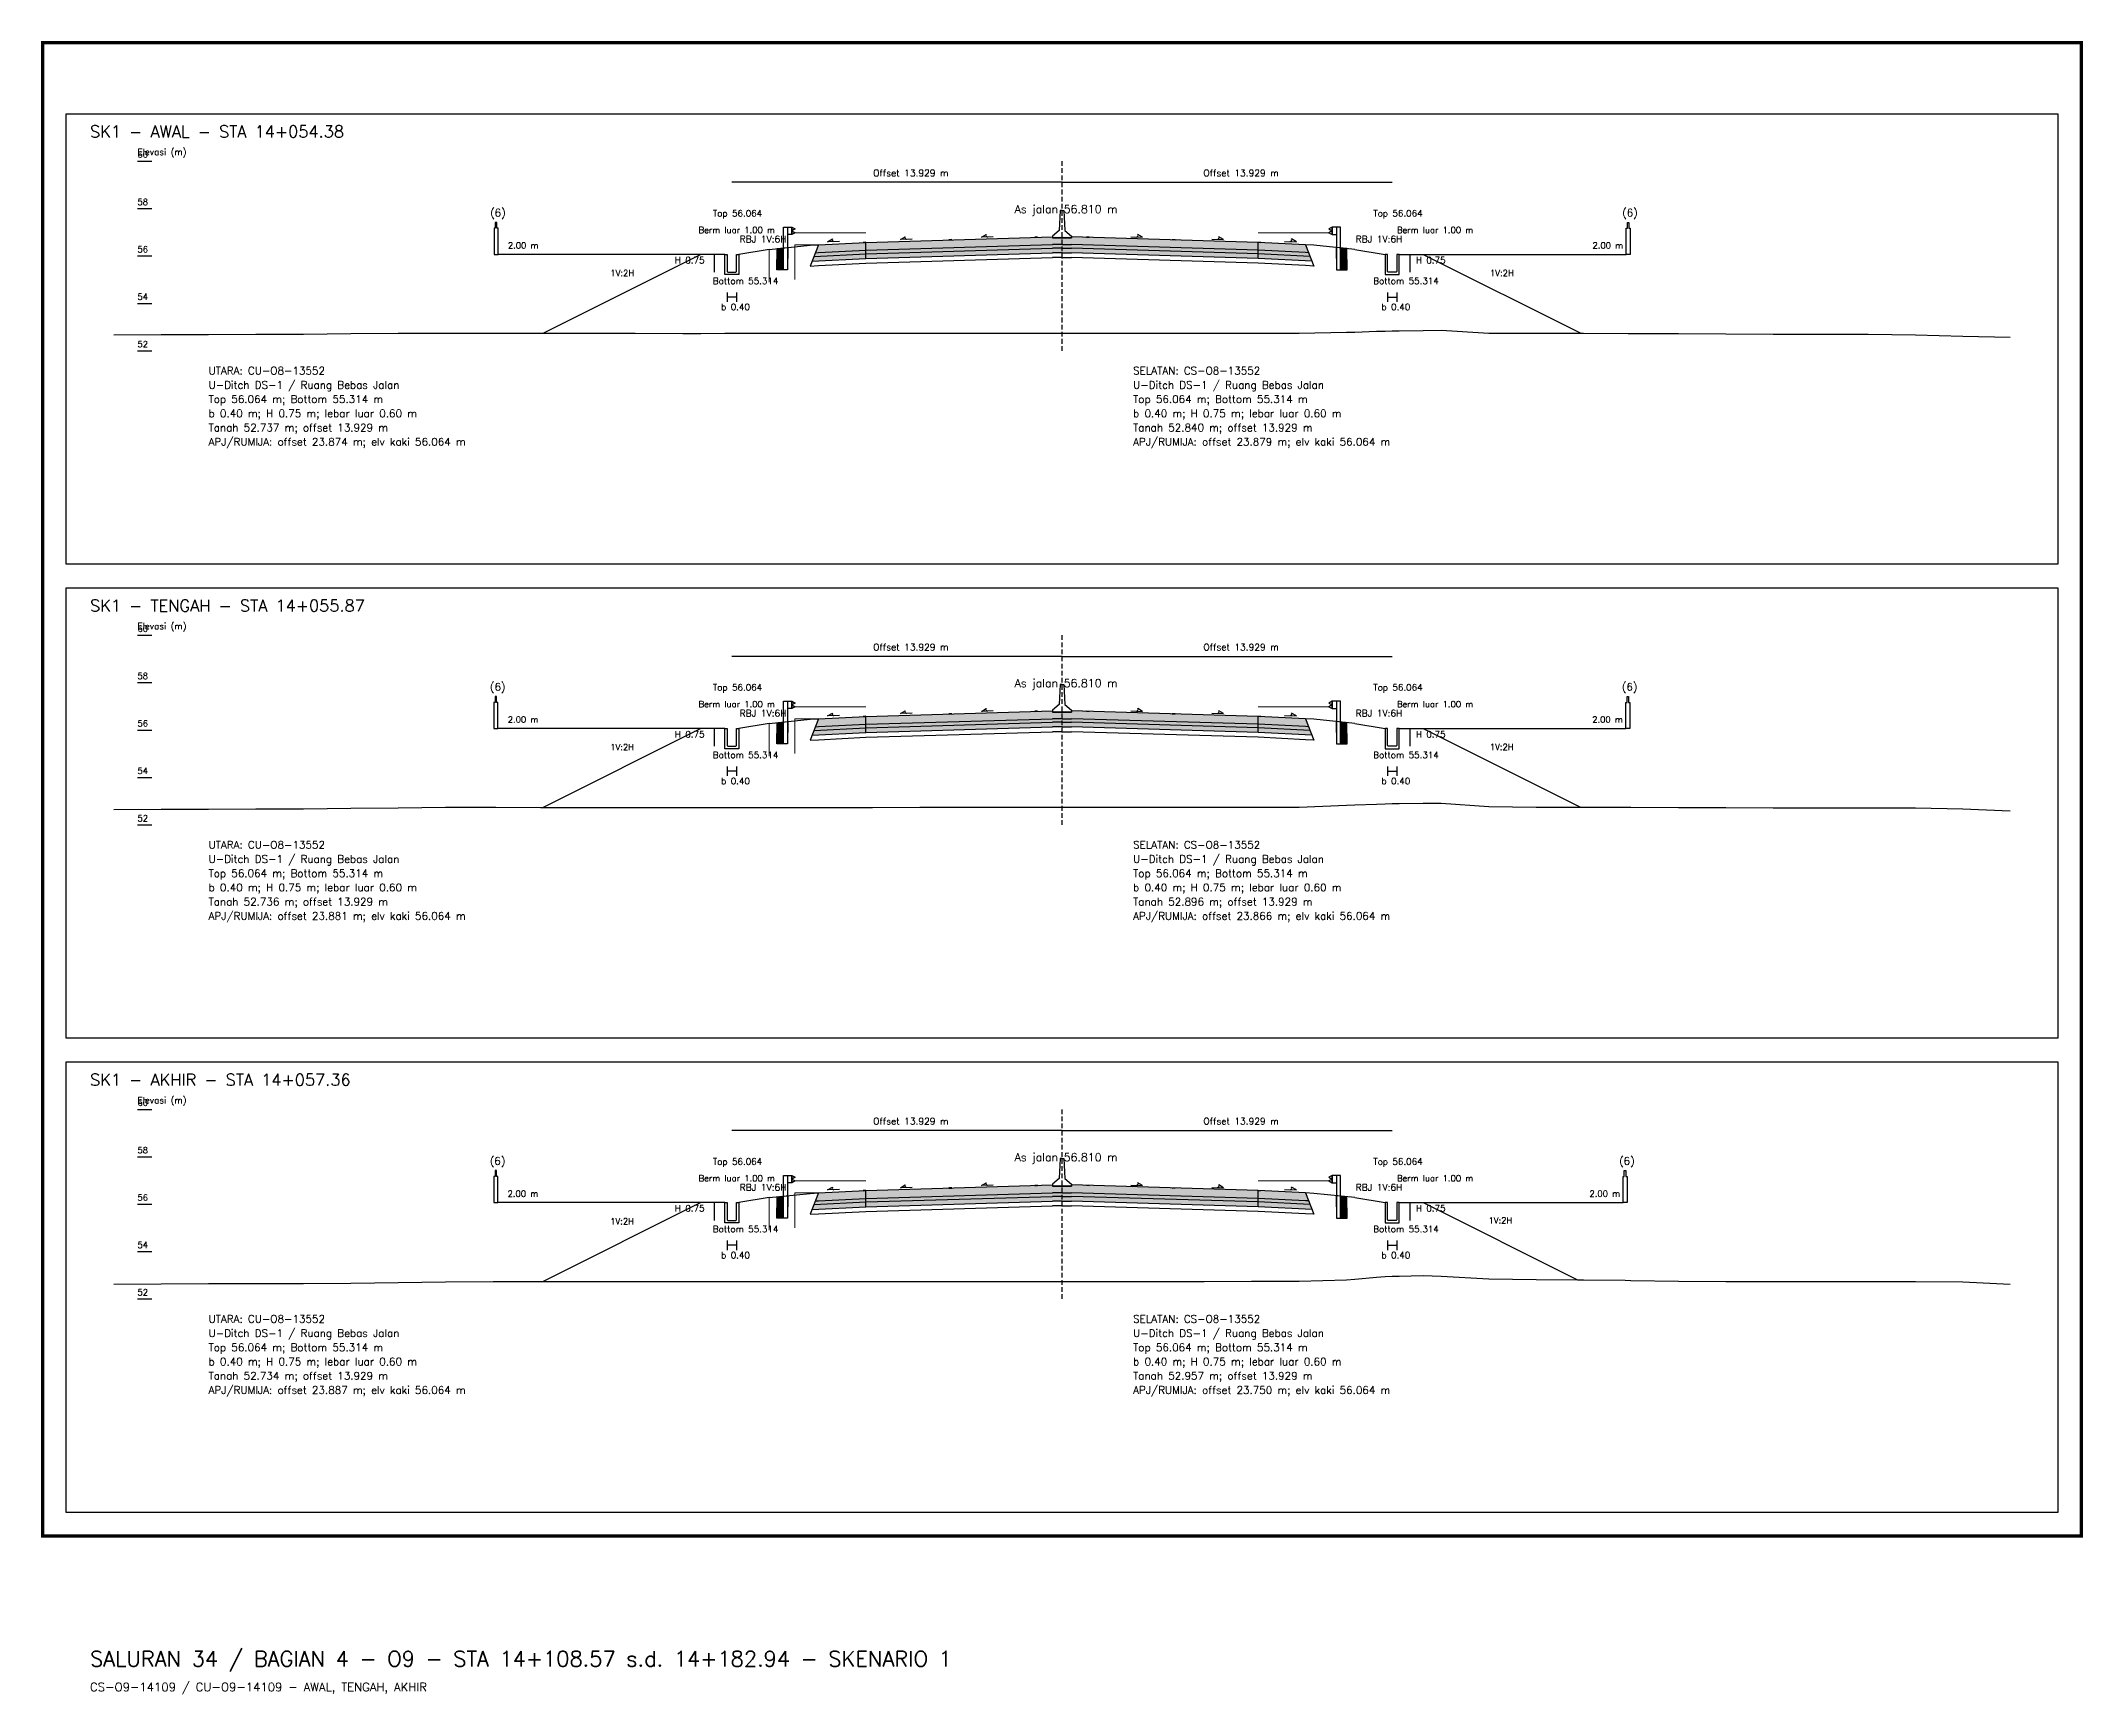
# Model space of a CAD drawing. Header units: metres. Extents: x -24715 to -24517, y 27498 to 30841.
# Drawn here: x -24713.7 to -24627.5, y 28271.6 to 28341.3 of the extents above; entities that cross this region are included whole.
import ezdxf

# ---------------------------------------------------------------- set-up
doc = ezdxf.new("R2010")
doc.units = ezdxf.units.M
doc.linetypes.add('PS_DASH', pattern=[0.3, 0.2, -0.1])
for name, color, linetype, lineweight in [('Dimensi', 230, 'Continuous', 20), ('GRS-ARSIR (HATCH)', 8, 'Continuous', 9), ('Guardrail', 20, 'Continuous', 30), ('HATCH - Beton ramping', 210, 'Continuous', 9), ('HATCH - LFA', 30, 'Continuous', 9), ('HATCH - Pavement', 50, 'Continuous', 9), ('Marka', 20, 'Continuous', 30), ('POT_ALL_GROUP', 2, 'Continuous', 70)]:
    doc.layers.add(name, color=color, linetype=linetype, lineweight=lineweight)
for name, color, linetype in [('POT_ALL_APJ', 2, 'Continuous'), ('POT_ALL_BORDER', 8, 'Continuous'), ('POT_ALL_CHANNEL1', 200, 'Continuous'), ('POT_ALL_DIM', 7, 'Continuous'), ('POT_ALL_GROUND', 1, 'Continuous'), ('POT_ALL_GUIDE', 8, 'Continuous'), ('POT_ALL_ROAD', 4, 'Continuous')]:
    doc.layers.add(name, color=color, linetype=linetype)
doc.styles.get("Standard").update_dxf_attribs({"font": 'simplex.shx'})

# ---------------------------------------------------------------- blocks, each defined once
blk = doc.blocks.new('JALAN_ASLI_TIPIKAL_2OKT_METER')
at = {"layer": 'Guardrail', "lineweight": 9}
h = blk.add_hatch(dxfattribs=at)
h.set_pattern_fill('JIS_LC_20', color=256, scale=0.002)
h.set_pattern_definition([(45, (-29.65569, -21.99233), (-0.02828427, 0.02828427), []), (45, (-29.65489, -21.99233), (-0.02828427, 0.02828427), [])])
h.paths.add_polyline_path([(-12.025, -1.394), (-11.753, -1.394), (-11.753, -0.471), (-12.018, -0.498)])
h = blk.add_hatch(dxfattribs=at)
h.set_pattern_fill('JIS_LC_20', color=256, scale=0.002)
h.set_pattern_definition([(45, (-29.40569, -21.99233), (-0.02828427, 0.02828427), []), (45, (-29.40489, -21.99233), (-0.02828427, 0.02828427), [])])
h.paths.add_polyline_path([(12.018, -0.498), (11.753, -0.471), (11.753, -1.394), (12.025, -1.394)])
at = {"layer": 'HATCH - Beton ramping'}
h = blk.add_hatch(dxfattribs=at)
h.set_pattern_fill('AR-CONC', color=256, scale=0.0005)
h.set_pattern_definition([(50, (-28.949556, -21.99233), (0.09109233, -0.00796954), [0.009525, -0.104775]), (355, (-28.94956, -21.99233), (-0.0176217, 0.09552842), [0.00762, -0.0838203]), (100.45144, (-28.941965, -21.992995), (0.07347062, 0.08755888), [0.008095, -0.08904512]), (46.1842, (-28.94956, -21.96693), (0.13553952, -0.02102116), [0.0142875, -0.1571625]), (96.63556, (-28.93826, -21.96868), (0.11870207, 0.12371306), [0.0121425, -0.1335678]), (351.18415, (-28.94956, -21.96693), (0.11870207, 0.12371306), [0.01143, -0.12572987]), (21, (-28.936856, -21.97328), (0.0758072, -0.0511326), [0.009525, -0.104775]), (326, (-28.93686, -21.97328), (0.03090101, 0.09209398), [0.00762, -0.08382]), (71.45144, (-28.93054, -21.97754), (0.1067082, 0.04096138), [0.008095, -0.08904497]), (37.5, (-28.949556, -21.99233), (0.001544302, 0.04227752), [0, -0.082804, 0, -0.08509, 0, -0.0841375]), (7.5, (-28.949556, -21.99233), (0.03340983, 0.05009029), [0, -0.048514, 0, -0.080899, 0, -0.0320675]), (327.5, (-28.977877, -21.99233), (0.067795298, -0.002864372), [0, -0.03175, 0, -0.09906, 0, -0.131445]), (317.5, (-28.990577, -21.99233), (0.07406459, 0.01271325), [0, -0.041275, 0, -0.065786, 0, -0.093345])])
h.paths.add_polyline_path([(-8.27, -0.566), (-10.401, -0.666), (-10.461, -0.826), (-8.27, -0.716)])
h.paths.add_polyline_path([(-0.4, -0.48), (0, -0.48), (0, -0.33), (-0.4, -0.33), (-8.27, -0.566), (-8.27, -0.716)])
h = blk.add_hatch(dxfattribs=at)
h.set_pattern_fill('AR-CONC', color=256, scale=0.0005)
h.set_pattern_definition([(50, (-28.699556, -21.99233), (0.09109233, -0.00796954), [0.009525, -0.104775]), (355, (-28.69956, -21.99233), (-0.01762171, 0.09552842), [0.00762, -0.0838203]), (100.45144, (-28.691965, -21.992995), (0.07347062, 0.08755888), [0.008095, -0.08904512]), (46.1842, (-28.69956, -21.96693), (0.13553952, -0.02102116), [0.0142875, -0.1571625]), (96.63556, (-28.68826, -21.96868), (0.11870207, 0.12371306), [0.0121425, -0.1335678]), (351.18415, (-28.69956, -21.96693), (0.11870207, 0.12371306), [0.01143, -0.12572987]), (21, (-28.686856, -21.97328), (0.0758072, -0.0511326), [0.009525, -0.104775]), (326, (-28.68686, -21.97328), (0.03090101, 0.09209398), [0.00762, -0.08382]), (71.45144, (-28.68054, -21.97754), (0.10670821, 0.04096138), [0.008095, -0.08904497]), (37.5, (-28.699556, -21.99233), (0.001544302, 0.04227752), [0, -0.082804, 0, -0.08509, 0, -0.0841375]), (7.5, (-28.699556, -21.99233), (0.03340983, 0.050090287), [0, -0.048514, 0, -0.080899, 0, -0.0320675]), (327.5, (-28.727877, -21.99233), (0.067795298, -0.002864372), [0, -0.03175, 0, -0.09906, 0, -0.131445]), (317.5, (-28.740577, -21.99233), (0.07406459, 0.012713246), [0, -0.041275, 0, -0.065786, 0, -0.093345])])
h.paths.add_polyline_path([(8.27, -0.566), (10.401, -0.666), (10.461, -0.826), (8.27, -0.716)])
h.paths.add_polyline_path([(0.4, -0.48), (0, -0.48), (0, -0.33), (0.4, -0.33), (8.27, -0.566), (8.27, -0.716)])
at = {"layer": 'HATCH - LFA'}
h = blk.add_hatch(dxfattribs=at)
h.set_pattern_fill('GRAVEL', color=256, scale=0.0075)
h.set_pattern_definition([(228.012788, (-28.812396, -21.801831), (-1.524, -1.7145), [0.0256291, -2.5372863]), (184.96974, (-28.829541, -21.820881), (2.2859999991, 0.1905000109), [0.04398035, -4.3540537]), (132.510447, (-28.873356, -21.824691), (1.9050000008, -2.0954999993), [0.0310111, -3.0701042]), (267.27369, (-28.947651, -21.872316), (0.1905000004, 3.81), [0.0400503, -3.9649828]), (292.833654, (-28.949556, -21.912321), (-0.9525, 2.286), [0.0392725, -3.8879856]), (357.27369, (-28.934316, -21.948516), (-3.81, 0.1905000004), [0.0400503, -3.9649828]), (37.69424, (-28.894311, -21.950421), (-2.4764999999, -1.9050000001), [0.0529645, -5.24348365]), (72.255328, (-28.852401, -21.918036), (1.3335000004, 4.1909999999), [0.050004, -4.95039425]), (121.429566, (-28.837161, -21.870411), (-1.5240000002, 2.4764999999), [0.040186, -3.9784159]), (175.23636, (-28.858116, -21.836121), (2.0955, -0.1905), [0.0458785, -2.2480453]), (222.397438, (-28.903836, -21.832311), (-2.2859999999, -2.0955000001), [0.05933084, -5.8737579]), (138.814075, (-28.759056, -21.874221), (-1.3335, 1.143), [0.0202503, -2.0047924]), (171.469234, (-28.774296, -21.860886), (2.4765, -0.3809999996), [0.03852615, -3.8140979]), (225, (-28.8124, -21.85517), (0, -0.1905), [0.0269407, -0.242467]), (203.19859, (-28.82573, -21.832311), (0.9525, 0.381), [0.0145081, -1.4362967]), (291.80141, (-28.839066, -21.838026), (-0.1905, 0.5715), [0.0205174, -1.0053565]), (30.96376, (-28.831446, -21.857076), (0.5715, 0.381), [0.033324, -1.0774724]), (161.56505, (-28.80287, -21.83993), (0.381, -0.1905), [0.0240965, -0.5783174]), (16.38954, (-28.949556, -21.838026), (1.905, 0.5715), [0.0337566, -3.341912]), (70.346176, (-28.917171, -21.828501), (-0.762, -2.0955), [0.0283199, -2.8036662]), (293.19859, (-28.80287, -21.801831), (-0.381, 0.9525), [0.029016, -1.4217888]), (343.61046, (-28.791441, -21.828501), (-1.905, 0.5715), [0.0337566, -3.341912]), (339.443955, (-28.949556, -21.956136), (-0.9525, 0.381), [0.0325526, -1.5950801]), (294.77514, (-28.919076, -21.967566), (-0.952500001, 2.0954999995), [0.0272754, -2.7002695]), (66.80141, (-28.800966, -21.992331), (0.381, 0.9525), [0.029016, -1.4217888]), (17.354025, (-28.789536, -21.965661), (-2.4765, -0.762), [0.0319337, -3.1614282]), (69.443955, (-28.89431, -21.992331), (-0.381, -0.9525), [0.0162763, -1.6113564]), (101.30993, (-28.812396, -21.99233), (-0.1905, 0.762), [0.0097136, -0.9616496]), (165.96376, (-28.8143, -21.982806), (0.5715, -0.1905), [0.0392725, -0.7461791]), (186.009006, (-28.852401, -21.973281), (1.905, 0.1905), [0.036395, -3.6031024]), (303.69007, (-28.831446, -21.87422), (-0.1905, 0.381), [0.0274743, -0.6593832]), (353.157227, (-28.816206, -21.897081), (3.2385, -0.3809999998), [0.0479668, -4.7487007]), (60.945396, (-28.76858, -21.902796), (-0.762, -1.3335), [0.0196131, -1.9417044]), (90, (-28.75906, -21.88565), (-0.1905, 0.1905), [0.01143, -0.17907]), (120.256437, (-28.856211, -21.967566), (0.762, -1.3335), [0.026465, -2.6200456]), (48.012787, (-28.869546, -21.944706), (1.524, 1.7145), [0.0512582, -2.5116572]), (0, (-28.83526, -21.9066), (0.1905, 0.1905), [0.04953, -0.14097]), (325.304846, (-28.785726, -21.906606), (1.9050000007, -1.333499999), [0.0301207, -2.9819488]), (254.0546, (-28.76096, -21.92375), (-0.1905, -0.762), [0.0277372, -1.3591238]), (207.645975, (-28.768581, -21.950421), (-3.6195000001, -1.9049999997), [0.0451609, -4.4709348]), (175.426079, (-28.808586, -21.971376), (-2.4765, 0.1905), [0.0477772, -4.7299385])])
h.paths.add_polyline_path([(-8.27, -0.716), (-10.461, -0.826), (-10.54, -1.03), (-8.27, -0.916)])
h.paths.add_polyline_path([(-0.4, -0.68), (0, -0.68), (0, -0.48), (-0.4, -0.48), (-8.27, -0.716), (-8.27, -0.916)])
h = blk.add_hatch(dxfattribs=at)
h.set_pattern_fill('GRAVEL', color=256, scale=0.0075)
h.set_pattern_definition([(228.012788, (-28.562396, -21.801831), (-1.524, -1.7145), [0.0256291, -2.5372863]), (184.96974, (-28.579541, -21.820881), (2.2859999991, 0.1905000109), [0.04398035, -4.3540537]), (132.510447, (-28.623356, -21.824691), (1.9050000008, -2.0954999993), [0.0310111, -3.0701042]), (267.27369, (-28.697651, -21.872316), (0.1905000004, 3.81), [0.04005034, -3.9649828]), (292.833654, (-28.699556, -21.912321), (-0.9525, 2.286), [0.0392725, -3.8879856]), (357.27369, (-28.684316, -21.948516), (-3.81, 0.1905000004), [0.04005034, -3.9649828]), (37.69424, (-28.644311, -21.950421), (-2.4764999999, -1.9050000001), [0.0529645, -5.24348365]), (72.255328, (-28.602401, -21.918036), (1.3335000004, 4.1909999999), [0.050004, -4.95039425]), (121.429566, (-28.587161, -21.870411), (-1.5240000002, 2.4764999999), [0.040186, -3.9784159]), (175.23636, (-28.608116, -21.836121), (2.0955, -0.1905000003), [0.0458785, -2.2480453]), (222.397438, (-28.653836, -21.832311), (-2.2859999999, -2.0955000001), [0.05933084, -5.87375794]), (138.814075, (-28.509056, -21.874221), (-1.3335, 1.143), [0.02025034, -2.0047924]), (171.469234, (-28.524296, -21.860886), (2.4765, -0.3809999996), [0.03852615, -3.8140979]), (225, (-28.5624, -21.85517), (0, -0.1905), [0.0269407, -0.242467]), (203.19859, (-28.57573, -21.832311), (0.9525, 0.381), [0.0145081, -1.4362967]), (291.80141, (-28.589066, -21.838026), (-0.1905, 0.5715), [0.0205174, -1.0053565]), (30.96376, (-28.581446, -21.857076), (0.5715, 0.381), [0.033324, -1.0774724]), (161.56505, (-28.55287, -21.83993), (0.381, -0.1905), [0.0240965, -0.57831736]), (16.38954, (-28.699556, -21.838026), (1.905, 0.5715), [0.0337566, -3.341912]), (70.346176, (-28.667171, -21.828501), (-0.762, -2.0955), [0.0283199, -2.8036662]), (293.19859, (-28.55287, -21.801831), (-0.381, 0.9525), [0.029016, -1.4217888]), (343.61046, (-28.541441, -21.828501), (-1.905, 0.5714999999), [0.0337566, -3.341912]), (339.443955, (-28.699556, -21.956136), (-0.9525, 0.381), [0.03255264, -1.5950801]), (294.77514, (-28.669076, -21.967566), (-0.952500001, 2.0954999995), [0.0272754, -2.7002695]), (66.80141, (-28.550966, -21.992331), (0.381, 0.9525), [0.029016, -1.4217888]), (17.354025, (-28.539536, -21.965661), (-2.4765, -0.7620000002), [0.0319337, -3.1614282]), (69.443955, (-28.64431, -21.992331), (-0.381, -0.9525), [0.0162763, -1.6113564]), (101.30993, (-28.562396, -21.99233), (-0.1905, 0.762), [0.0097136, -0.9616496]), (165.96376, (-28.5643, -21.982806), (0.5715, -0.1905), [0.0392725, -0.7461791]), (186.009006, (-28.602401, -21.973281), (1.905, 0.1905), [0.036395, -3.6031024]), (303.69007, (-28.581446, -21.87422), (-0.1905, 0.381), [0.0274743, -0.6593832]), (353.157227, (-28.566206, -21.897081), (3.2385, -0.3809999998), [0.04796676, -4.7487007]), (60.945396, (-28.51858, -21.902796), (-0.762, -1.3335), [0.0196131, -1.9417044]), (90, (-28.50906, -21.88565), (-0.1905, 0.1905), [0.01143, -0.17907]), (120.256437, (-28.606211, -21.967566), (0.762, -1.3335), [0.026465, -2.62004556]), (48.012787, (-28.619546, -21.944706), (1.524, 1.7145), [0.0512582, -2.5116572]), (0, (-28.58526, -21.9066), (0.1905, 0.1905), [0.04953, -0.14097]), (325.304846, (-28.535726, -21.906606), (1.9050000007, -1.333499999), [0.0301207, -2.98194875]), (254.054604, (-28.51096, -21.92375), (-0.1905, -0.762), [0.0277372, -1.35912375]), (207.645975, (-28.518581, -21.950421), (-3.6195000001, -1.9049999997), [0.0451609, -4.4709348]), (175.426079, (-28.558586, -21.971376), (-2.4765, 0.1905), [0.0477772, -4.7299385])])
h.paths.add_polyline_path([(8.27, -0.716), (10.461, -0.826), (10.54, -1.03), (8.27, -0.916)])
h.paths.add_polyline_path([(0.4, -0.68), (0, -0.68), (0, -0.48), (0.4, -0.48), (8.27, -0.716), (8.27, -0.916)])
at = {"layer": 'HATCH - Pavement'}
h = blk.add_hatch(dxfattribs=at)
h.set_pattern_fill('AR-CONC', color=256, scale=0.001)
h.set_pattern_definition([(50, (-89.43046, -52.62889), (0.18218467, -0.01593909), [0.01905, -0.20955]), (355, (-89.43046, -52.6289), (-0.03524342, 0.19105685), [0.01524, -0.1676406]), (100.45144, (-89.41528, -52.63022), (0.14694125, 0.17511775), [0.01619, -0.17809024]), (46.1842, (-89.43046, -52.5781), (0.27107904, -0.04204233), [0.028575, -0.314325]), (96.63556, (-89.40787, -52.5816), (0.23740413, 0.2474261), [0.024285, -0.2671356]), (351.18415, (-89.43046, -52.5781), (0.2374041, 0.2474261), [0.02286, -0.2514597]), (21, (-89.40506, -52.59079), (0.1516144, -0.1022652), [0.01905, -0.20955]), (326, (-89.40506, -52.5908), (0.06180203, 0.18418797), [0.01524, -0.16764]), (71.45144, (-89.39243, -52.59931), (0.21341642, 0.08192277), [0.01619, -0.17808994]), (37.5, (-89.43046, -52.62889), (0.003088603, 0.08455504), [0, -0.165608, 0, -0.17018, 0, -0.168275]), (7.5, (-89.43046, -52.62889), (0.06681966, 0.100180575), [0, -0.097028, 0, -0.161798, 0, -0.064135]), (327.5, (-89.4871, -52.62889), (0.135590595, -0.005728744), [0, -0.0635, 0, -0.19812, 0, -0.26289]), (317.5, (-89.5125, -52.62889), (0.14812918, 0.02542649), [0, -0.08255, 0, -0.131572, 0, -0.18669])])
h.paths.add_polyline_path([(-8.27, -0.236), (-10.27, -0.336), (-10.401, -0.673), (-10.27, -0.666), (-8.27, -0.566)])
h.paths.add_polyline_path([(-0.4, -0.33), (0, -0.33), (0, 0), (-0.4, 0), (-8.27, -0.236), (-8.27, -0.566)])
h = blk.add_hatch(dxfattribs=at)
h.set_pattern_fill('AR-CONC', color=256, scale=0.001)
h.set_pattern_definition([(50, (-89.18046, -52.62889), (0.18218467, -0.01593909), [0.01905, -0.20955]), (355, (-89.18046, -52.6289), (-0.03524342, 0.19105685), [0.01524, -0.16764058]), (100.45144, (-89.16528, -52.63022), (0.14694125, 0.17511775), [0.01619, -0.17809024]), (46.1842, (-89.18046, -52.5781), (0.27107904, -0.04204233), [0.028575, -0.314325]), (96.63556, (-89.15787, -52.5816), (0.23740413, 0.2474261), [0.024285, -0.2671356]), (351.18415, (-89.18046, -52.5781), (0.2374041, 0.2474261), [0.02286, -0.2514597]), (21, (-89.15506, -52.59079), (0.1516144, -0.1022652), [0.01905, -0.20955]), (326, (-89.15506, -52.5908), (0.06180203, 0.18418797), [0.01524, -0.16764]), (71.45144, (-89.14243, -52.59931), (0.21341642, 0.08192277), [0.01619, -0.17808994]), (37.5, (-89.18046, -52.62889), (0.003088603, 0.08455504), [0, -0.165608, 0, -0.17018, 0, -0.168275]), (7.5, (-89.18046, -52.62889), (0.06681966, 0.100180575), [0, -0.097028, 0, -0.161798, 0, -0.064135]), (327.5, (-89.2371, -52.62889), (0.135590595, -0.005728744), [0, -0.0635, 0, -0.19812, 0, -0.26289]), (317.5, (-89.2625, -52.62889), (0.14812918, 0.02542649), [0, -0.08255, 0, -0.131572, 0, -0.18669])])
h.paths.add_polyline_path([(8.27, -0.236), (10.27, -0.336), (10.401, -0.673), (10.27, -0.666), (8.27, -0.566)])
h.paths.add_polyline_path([(0.4, -0.33), (0, -0.33), (0, 0), (0.4, 0), (8.27, -0.236), (8.27, -0.566)])
at = {"layer": 'Marka'}
h = blk.add_hatch(color=256, dxfattribs=at)
h.dxf.hatch_style = 1
h.paths.add_polyline_path([(-8.27, -0.23), (-8.39, -0.236), (-8.39, -0.242), (-8.27, -0.236)])
h.paths.add_polyline_path([(-4.65, -0.122), (-4.77, -0.125), (-4.77, -0.131), (-4.65, -0.128)])
h.paths.add_polyline_path([(-1.03, -0.019), (-1.03, -0.013), (-1.15, -0.017), (-1.15, -0.023)])
h = blk.add_hatch(color=256, dxfattribs=at)
h.dxf.hatch_style = 1
h.paths.add_polyline_path([(8.27, -0.23), (8.39, -0.236), (8.39, -0.242), (8.27, -0.236)])
h.paths.add_polyline_path([(4.65, -0.122), (4.77, -0.125), (4.77, -0.131), (4.65, -0.128)])
h.paths.add_polyline_path([(1.03, -0.019), (1.03, -0.013), (1.15, -0.017), (1.15, -0.023)])
for p, q in [((-8.27, -0.236), (-0.4, 0)), ((8.27, -0.236), (0.4, 0)), ((-12.353, -0.533), (-10.622, -0.354)), ((-10.27, -0.336), (-10.62, -1.234)), ((-10.62, -0.354), (-10.27, -0.336)), ((-10.461, -0.826), (-8.27, -0.716)), ((-10.401, -0.673), (-10.27, -0.666)), ((-10.27, -0.336), (-8.27, -0.236)), ((-10.27, -0.666), (-8.27, -0.566)), ((-8.27, -0.916), (-8.27, -0.236)), ((-8.27, -0.566), (-0.4, -0.33)), ((-8.27, -0.716), (-0.4, -0.48)), ((-8.27, -0.916), (-0.4, -0.68)), ((0, -0.05), (-0.4, -0.05)), ((0, -0.33), (-0.4, -0.33)), ((0, -0.48), (-0.4, -0.48)), ((0, -0.68), (-0.4, -0.68)), ((0, -0.05), (0.4, -0.05)), ((0, -0.33), (0.4, -0.33)), ((0, -0.48), (0.4, -0.48)), ((0, -0.68), (0.4, -0.68)), ((8.27, -0.566), (0.4, -0.33)), ((8.27, -0.716), (0.4, -0.48)), ((8.27, -0.916), (0.4, -0.68)), ((8.27, -0.916), (8.27, -0.236)), ((10.27, -0.336), (8.27, -0.236)), ((10.27, -0.666), (8.27, -0.566)), ((10.461, -0.826), (8.27, -0.716)), ((10.27, -0.336), (10.62, -1.234)), ((10.62, -0.354), (10.27, -0.336)), ((10.401, -0.673), (10.27, -0.666)), ((12.353, -0.533), (10.622, -0.354)), ((-10.62, -1.234), (-10.27, -1.216)), ((-10.54, -1.03), (-8.27, -0.916)), ((-10.27, -1.216), (-8.27, -1.116)), ((-8.27, -1.116), (-0.4, -0.88)), ((0, -0.88), (-0.4, -0.88)), ((0, -0.88), (0.4, -0.88)), ((8.27, -1.116), (0.4, -0.88)), ((10.54, -1.03), (8.27, -0.916)), ((10.27, -1.216), (8.27, -1.116)), ((10.62, -1.234), (10.27, -1.216))]:
    blk.add_line(p, q)
for points in [[(0, 1.11), (-0.075, 1.11), (-0.125, 0.27), (-0.4, 0.03), (-0.4, -0.05), (0, -0.05)], [(0, 1.11), (0.075, 1.11), (0.125, 0.27), (0.4, 0.03), (0.4, -0.05), (0, -0.05)], [(-6.818, -0.116), (-6.616, 0)], [(-3.401, -0.02), (-3.199, 0.096)], [(3.401, -0.02), (3.199, 0.096)], [(6.818, -0.116), (6.616, 0)], [(-9.887, -0.208), (-9.686, -0.092)], [(-9.387, -0.193), (-9.887, -0.208)], [(-6.318, -0.101), (-6.818, -0.116)], [(-2.901, -0.005), (-3.401, -0.02)], [(2.901, -0.005), (3.401, -0.02)], [(6.318, -0.101), (6.818, -0.116)], [(9.387, -0.193), (9.887, -0.208)], [(9.887, -0.208), (9.686, -0.092)]]:
    blk.add_lwpolyline(points)
for centre, start, end in [((-6.556, -0.037), 148.28164, 271.71836), ((-3.139, 0.059), 148.28164, 271.71836), ((3.139, 0.059), 268.28164, 31.71836), ((6.556, -0.037), 268.28164, 31.71836), ((-9.625, -0.129), 148.28164, 271.71836), ((9.625, -0.129), 268.28164, 31.71836)]:
    blk.add_arc(centre, 0.0711, start, end)
at = {"layer": 'Dimensi'}
for p, q in [((-8.27, 0.168), (-11.27, 0.168)), ((8.27, 0.168), (11.27, 0.168))]:
    blk.add_line(p, q, dxfattribs=at)
at = {"layer": 'GRS-ARSIR (HATCH)'}
for p, q in [((-12.353, -0.533), (-12.353, -1.909)), ((-11.27, -0.336), (-11.27, -1.803)), ((-10.27, -0.336), (-11.27, -0.336))]:
    blk.add_line(p, q, dxfattribs=at)
at = {"layer": 'Guardrail'}
for points in [[(-11.753, -1.394), (-11.753, 0.406), (-11.575, 0.406), (-11.575, -1.394), (-11.753, -1.394)], [(-11.575, 0.406), (-11.397, 0.406), (-11.397, 0.094), (-11.575, 0.094)], [(-11.397, 0.25), (-11.397, 0.406), (-11.262, 0.328), (-11.397, 0.25)], [(-11.397, 0.094), (-11.397, 0.25), (-11.262, 0.172), (-11.397, 0.094)], [(11.397, 0.25), (11.397, 0.406), (11.262, 0.328), (11.397, 0.25)], [(11.397, 0.094), (11.397, 0.25), (11.262, 0.172), (11.397, 0.094)], [(11.575, 0.406), (11.397, 0.406), (11.397, 0.094), (11.575, 0.094)], [(11.753, -1.394), (11.753, 0.406), (11.575, 0.406), (11.575, -1.394), (11.753, -1.394)], [(-11.575, -1.394), (-12.025, -1.394), (-12.018, -0.498), (-11.568, -0.453), (-11.575, -1.394)], [(11.575, -1.394), (12.025, -1.394), (12.018, -0.498), (11.568, -0.453), (11.575, -1.394)]]:
    blk.add_lwpolyline(points, dxfattribs=at)
at = {"layer": 'Marka'}
for points in [[(-8.39, -0.242), (-8.27, -0.236), (-8.27, -0.23), (-8.39, -0.236), (-8.39, -0.242)], [(8.39, -0.242), (8.27, -0.236), (8.27, -0.23), (8.39, -0.236), (8.39, -0.242)]]:
    blk.add_lwpolyline(points, dxfattribs=at)
for points in [[(-4.65, -0.122), (-4.77, -0.125), (-4.77, -0.131), (-4.65, -0.128)], [(-1.03, -0.013), (-1.15, -0.017), (-1.15, -0.023), (-1.03, -0.019)], [(1.03, -0.013), (1.15, -0.017), (1.15, -0.023), (1.03, -0.019)], [(4.65, -0.122), (4.77, -0.125), (4.77, -0.131), (4.65, -0.128)]]:
    blk.add_lwpolyline(points, close=True, dxfattribs=at)

msp = doc.modelspace()

# ---------------------------------------------------------------- linework, layer by layer
at = {"layer": 'POT_ALL_APJ', "linetype": 'Continuous'}
for points in [[(-24694.54514, 28333.43228), (-24694.54514, 28332.32787), (-24694.37514, 28332.32787), (-24694.37514, 28333.43228), (-24694.43014, 28333.43228), (-24694.43014, 28333.68228), (-24694.46014, 28333.68228), (-24694.49014, 28333.68228), (-24694.49014, 28333.43228), (-24694.54514, 28333.43228)], [(-24646.62148, 28333.43228), (-24646.62148, 28332.32787), (-24646.79148, 28332.32787), (-24646.79148, 28333.43228), (-24646.73648, 28333.43228), (-24646.73648, 28333.68228), (-24646.70648, 28333.68228), (-24646.67648, 28333.68228), (-24646.67648, 28333.43228), (-24646.62148, 28333.43228)], [(-24685.81476, 28332.32787), (-24694.37514, 28332.32787)], [(-24655.357, 28332.32787), (-24646.79148, 28332.32787)], [(-24694.55222, 28313.43228), (-24694.55222, 28312.32787), (-24694.38222, 28312.32787), (-24694.38222, 28313.43228), (-24694.43722, 28313.43228), (-24694.43722, 28313.68228), (-24694.46722, 28313.68228), (-24694.49722, 28313.68228), (-24694.49722, 28313.43228), (-24694.55222, 28313.43228)], [(-24646.63491, 28313.43228), (-24646.63491, 28312.32787), (-24646.80491, 28312.32787), (-24646.80491, 28313.43228), (-24646.74991, 28313.43228), (-24646.74991, 28313.68228), (-24646.71991, 28313.68228), (-24646.68991, 28313.68228), (-24646.68991, 28313.43228), (-24646.63491, 28313.43228)], [(-24685.81476, 28312.32787), (-24694.38222, 28312.32787)], [(-24655.357, 28312.32787), (-24646.80491, 28312.32787)], [(-24694.55833, 28293.43228), (-24694.55833, 28292.32787), (-24694.38833, 28292.32787), (-24694.38833, 28293.43228), (-24694.44333, 28293.43228), (-24694.44333, 28293.68228), (-24694.47333, 28293.68228), (-24694.50333, 28293.68228), (-24694.50333, 28293.43228), (-24694.55833, 28293.43228)], [(-24646.75039, 28293.43228), (-24646.75039, 28292.32787), (-24646.92039, 28292.32787), (-24646.92039, 28293.43228), (-24646.86539, 28293.43228), (-24646.86539, 28293.68228), (-24646.83539, 28293.68228), (-24646.80539, 28293.68228), (-24646.80539, 28293.43228), (-24646.75039, 28293.43228)], [(-24685.81476, 28292.32787), (-24694.38833, 28292.32787)], [(-24655.357, 28292.32787), (-24646.92039, 28292.32787)]]:
    msp.add_lwpolyline(points, dxfattribs=at)
at = {"layer": 'POT_ALL_BORDER', "linetype": 'Continuous'}
for points in [[(-24712.58588, 28338.26387), (-24628.58588, 28338.26387), (-24628.58588, 28319.26387), (-24712.58588, 28319.26387), (-24712.58588, 28338.26387)], [(-24712.58588, 28318.26387), (-24628.58588, 28318.26387), (-24628.58588, 28299.26387), (-24712.58588, 28299.26387), (-24712.58588, 28318.26387)], [(-24712.58588, 28298.26387), (-24628.58588, 28298.26387), (-24628.58588, 28279.26387), (-24712.58588, 28279.26387), (-24712.58588, 28298.26387)]]:
    msp.add_lwpolyline(points, dxfattribs=at)
at = {"layer": 'POT_ALL_CHANNEL1', "linetype": 'Continuous'}
for points in [[(-24684.31476, 28332.32787), (-24684.21476, 28332.32787), (-24684.21476, 28331.47787), (-24684.81476, 28331.47787), (-24684.81476, 28332.32787), (-24684.71476, 28332.32787), (-24684.71476, 28331.60787), (-24684.68476, 28331.57787), (-24684.34476, 28331.57787), (-24684.31476, 28331.60787), (-24684.31476, 28332.32787)], [(-24656.857, 28332.32787), (-24656.957, 28332.32787), (-24656.957, 28331.47787), (-24656.357, 28331.47787), (-24656.357, 28332.32787), (-24656.457, 28332.32787), (-24656.457, 28331.60787), (-24656.487, 28331.57787), (-24656.827, 28331.57787), (-24656.857, 28331.60787), (-24656.857, 28332.32787)], [(-24684.31476, 28312.32787), (-24684.21476, 28312.32787), (-24684.21476, 28311.47787), (-24684.81476, 28311.47787), (-24684.81476, 28312.32787), (-24684.71476, 28312.32787), (-24684.71476, 28311.60787), (-24684.68476, 28311.57787), (-24684.34476, 28311.57787), (-24684.31476, 28311.60787), (-24684.31476, 28312.32787)], [(-24656.857, 28312.32787), (-24656.957, 28312.32787), (-24656.957, 28311.47787), (-24656.357, 28311.47787), (-24656.357, 28312.32787), (-24656.457, 28312.32787), (-24656.457, 28311.60787), (-24656.487, 28311.57787), (-24656.827, 28311.57787), (-24656.857, 28311.60787), (-24656.857, 28312.32787)], [(-24684.31476, 28292.32787), (-24684.21476, 28292.32787), (-24684.21476, 28291.47787), (-24684.81476, 28291.47787), (-24684.81476, 28292.32787), (-24684.71476, 28292.32787), (-24684.71476, 28291.60787), (-24684.68476, 28291.57787), (-24684.34476, 28291.57787), (-24684.31476, 28291.60787), (-24684.31476, 28292.32787)], [(-24656.857, 28292.32787), (-24656.957, 28292.32787), (-24656.957, 28291.47787), (-24656.357, 28291.47787), (-24656.357, 28292.32787), (-24656.457, 28292.32787), (-24656.457, 28291.60787), (-24656.487, 28291.57787), (-24656.827, 28291.57787), (-24656.857, 28291.60787), (-24656.857, 28292.32787)]]:
    msp.add_lwpolyline(points, dxfattribs=at)
at = {"layer": 'POT_ALL_DIM', "linetype": 'Continuous'}
for points in [[(-24670.58588, 28335.37387), (-24684.51476, 28335.37387)], [(-24670.58588, 28335.37387), (-24656.657, 28335.37387)], [(-24685.26476, 28332.32787), (-24685.26476, 28331.57787)], [(-24655.907, 28332.32787), (-24655.907, 28331.57787)], [(-24684.71476, 28330.72787), (-24684.71476, 28330.32787)], [(-24684.31476, 28330.52787), (-24684.71476, 28330.52787)], [(-24684.31476, 28330.72787), (-24684.31476, 28330.32787)], [(-24656.857, 28330.72787), (-24656.857, 28330.32787)], [(-24656.857, 28330.52787), (-24656.457, 28330.52787)], [(-24656.457, 28330.72787), (-24656.457, 28330.32787)], [(-24670.58588, 28315.37387), (-24684.51476, 28315.37387)], [(-24670.58588, 28315.37387), (-24656.657, 28315.37387)], [(-24685.26476, 28312.32787), (-24685.26476, 28311.57787)], [(-24655.907, 28312.32787), (-24655.907, 28311.57787)], [(-24684.71476, 28310.72787), (-24684.71476, 28310.32787)], [(-24684.31476, 28310.72787), (-24684.31476, 28310.32787)], [(-24656.857, 28310.72787), (-24656.857, 28310.32787)], [(-24656.457, 28310.72787), (-24656.457, 28310.32787)], [(-24684.31476, 28310.52787), (-24684.71476, 28310.52787)], [(-24656.857, 28310.52787), (-24656.457, 28310.52787)], [(-24670.58588, 28295.37387), (-24684.51476, 28295.37387)], [(-24670.58588, 28295.37387), (-24656.657, 28295.37387)], [(-24685.26476, 28292.32787), (-24685.26476, 28291.57787)], [(-24655.907, 28292.32787), (-24655.907, 28291.57787)], [(-24684.71476, 28290.72787), (-24684.71476, 28290.32787)], [(-24684.31476, 28290.52787), (-24684.71476, 28290.52787)], [(-24684.31476, 28290.72787), (-24684.31476, 28290.32787)], [(-24656.857, 28290.72787), (-24656.857, 28290.32787)], [(-24656.857, 28290.52787), (-24656.457, 28290.52787)], [(-24656.457, 28290.72787), (-24656.457, 28290.32787)]]:
    msp.add_lwpolyline(points, dxfattribs=at)
at = {"layer": 'POT_ALL_GROUND', "linetype": 'Continuous'}
for points in [[(-24710.58588, 28328.93521), (-24708.58588, 28328.94718), (-24706.58588, 28328.95711), (-24704.58588, 28328.96705), (-24702.58588, 28328.96945), (-24700.58588, 28328.98986), (-24698.58588, 28329.01406), (-24696.58588, 28329.01415), (-24694.58588, 28329.01041), (-24694.46014, 28329.01006), (-24692.58588, 28329.00539), (-24692.46014, 28329.0052), (-24690.58588, 28329.00402), (-24688.58588, 28329.00174), (-24686.58588, 28328.99986), (-24685.81476, 28328.99924), (-24684.81476, 28329.00063), (-24684.58588, 28329.00095), (-24684.51476, 28329.00105), (-24684.21476, 28329.00146), (-24683.85579, 28329.00196), (-24682.93915, 28329.00324), (-24682.58588, 28329.00373), (-24680.58588, 28329.00544), (-24678.58588, 28329.00691), (-24676.58588, 28329.00781), (-24674.58588, 28329.00802), (-24672.58588, 28329.0076), (-24670.58588, 28329.00737), (-24668.58588, 28329.00607), (-24666.58588, 28329.00626), (-24664.58588, 28329.00861), (-24662.58588, 28329.01095), (-24660.58588, 28329.01354), (-24658.58588, 28329.04328), (-24658.2326, 28329.05496), (-24657.31596, 28329.08526), (-24656.957, 28329.09712), (-24656.657, 28329.10344), (-24656.58588, 28329.10444), (-24656.357, 28329.10763), (-24655.357, 28329.12158), (-24654.58588, 28329.12699), (-24652.58588, 28329.01242), (-24650.58588, 28329.00363), (-24648.70648, 28329.00259), (-24648.58588, 28329.00256), (-24646.70648, 28328.99757), (-24646.58588, 28328.99708), (-24644.58588, 28328.98637), (-24642.58588, 28328.97854), (-24640.58588, 28328.97058), (-24638.58588, 28328.96641), (-24636.58588, 28328.96696), (-24634.58588, 28328.93313), (-24632.58588, 28328.88601), (-24630.58588, 28328.83889)], [(-24710.58588, 28308.91248), (-24708.58588, 28308.92391), (-24706.58588, 28308.93384), (-24704.58588, 28308.94255), (-24702.58588, 28308.94111), (-24700.58588, 28308.96294), (-24698.58588, 28308.98712), (-24696.58588, 28309.00946), (-24694.58588, 28309.00648), (-24694.46722, 28309.00655), (-24692.58588, 28309.00189), (-24692.46722, 28309.00167), (-24690.58588, 28309.00116), (-24688.58588, 28308.9989), (-24686.58588, 28308.99757), (-24685.81476, 28308.99864), (-24684.81476, 28308.99973), (-24684.58588, 28308.9999), (-24684.51476, 28308.99995), (-24684.21476, 28309.00017), (-24683.85579, 28309.00044), (-24682.93915, 28309.00111), (-24682.58588, 28309.00137), (-24680.58588, 28309.00285), (-24678.58588, 28309.00432), (-24676.58588, 28309.00468), (-24674.58588, 28309.00458), (-24672.58588, 28309.00527), (-24670.58588, 28309.0048), (-24668.58588, 28309.00464), (-24666.58588, 28309.0065), (-24664.58588, 28309.00871), (-24662.58588, 28309.01092), (-24660.58588, 28309.01311), (-24658.58588, 28309.09641), (-24658.2326, 28309.10808), (-24657.31596, 28309.13838), (-24656.957, 28309.15025), (-24656.657, 28309.16016), (-24656.58588, 28309.16251), (-24656.357, 28309.17008), (-24655.357, 28309.18641), (-24654.58588, 28309.18019), (-24652.58588, 28309.04459), (-24650.58588, 28309.0099), (-24648.71991, 28309.00928), (-24648.58588, 28309.00924), (-24646.71991, 28309.00746), (-24646.58588, 28309.00692), (-24644.58588, 28308.99785), (-24642.58588, 28308.99109), (-24640.58588, 28308.98333), (-24638.58588, 28308.98389), (-24636.58588, 28308.98444), (-24634.58588, 28308.9837), (-24632.58588, 28308.93658), (-24630.58588, 28308.85859)], [(-24710.58588, 28288.88975), (-24708.58588, 28288.90064), (-24706.58588, 28288.91057), (-24704.58588, 28288.91551), (-24702.58588, 28288.91278), (-24700.58588, 28288.93602), (-24698.58588, 28288.95558), (-24696.58588, 28288.9817), (-24694.58588, 28288.99985), (-24694.47333, 28288.99991), (-24692.58588, 28288.99885), (-24692.47333, 28288.99854), (-24690.58588, 28288.99626), (-24688.58588, 28288.99607), (-24686.58588, 28288.9976), (-24685.81476, 28288.99762), (-24684.81476, 28288.99764), (-24684.58588, 28288.99764), (-24684.51476, 28288.99764), (-24684.21476, 28288.99765), (-24683.85579, 28288.99784), (-24682.93915, 28288.99852), (-24682.58588, 28288.99878), (-24680.58588, 28289.00025), (-24678.58588, 28289.00142), (-24676.58588, 28289.00151), (-24674.58588, 28289.00222), (-24672.58588, 28289.00293), (-24670.58588, 28289.00423), (-24668.58588, 28289.00569), (-24666.58588, 28289.00702), (-24664.58588, 28289.00818), (-24662.58588, 28289.01038), (-24660.58588, 28289.01231), (-24658.58588, 28289.0748), (-24658.2326, 28289.10543), (-24657.31596, 28289.1849), (-24656.957, 28289.21429), (-24656.657, 28289.22052), (-24656.58588, 28289.22199), (-24656.357, 28289.22675), (-24655.357, 28289.25035), (-24654.58588, 28289.2334), (-24652.58588, 28289.12066), (-24650.58588, 28289.08032), (-24648.83539, 28289.0671), (-24648.58588, 28289.06521), (-24646.83539, 28289.05199), (-24646.58588, 28289.0501), (-24644.58588, 28289.00934), (-24642.58588, 28289.00365), (-24640.58588, 28289.00081), (-24638.58588, 28289.00136), (-24636.58588, 28289.00192), (-24634.58588, 28289.00247), (-24632.58588, 28288.98715), (-24630.58588, 28288.89521)]]:
    msp.add_lwpolyline(points, dxfattribs=at)
at = {"layer": 'POT_ALL_GROUP', "linetype": 'Continuous', "lineweight": 70, "const_width": 0.15}
msp.add_lwpolyline([(-24713.58588, 28341.26387), (-24627.58588, 28341.26387), (-24627.58588, 28278.26387), (-24713.58588, 28278.26387), (-24713.58588, 28341.26387)], dxfattribs=at)
at = {"layer": 'POT_ALL_GUIDE', "linetype": 'Continuous'}
for points in [[(-24709.58588, 28336.26387), (-24708.98588, 28336.26387)], [(-24709.58588, 28334.26387), (-24708.98588, 28334.26387)], [(-24709.58588, 28332.26387), (-24708.98588, 28332.26387)], [(-24709.58588, 28330.26387), (-24708.98588, 28330.26387)], [(-24709.58588, 28328.26387), (-24708.98588, 28328.26387)], [(-24709.58588, 28316.26387), (-24708.98588, 28316.26387)], [(-24709.58588, 28314.26387), (-24708.98588, 28314.26387)], [(-24709.58588, 28312.26387), (-24708.98588, 28312.26387)], [(-24709.58588, 28310.26387), (-24708.98588, 28310.26387)], [(-24709.58588, 28308.26387), (-24708.98588, 28308.26387)], [(-24709.58588, 28296.26387), (-24708.98588, 28296.26387)], [(-24709.58588, 28294.26387), (-24708.98588, 28294.26387)], [(-24709.58588, 28292.26387), (-24708.98588, 28292.26387)], [(-24709.58588, 28290.26387), (-24708.98588, 28290.26387)], [(-24709.58588, 28288.26387), (-24708.98588, 28288.26387)]]:
    msp.add_lwpolyline(points, dxfattribs=at)
at = {"layer": 'POT_ALL_GUIDE', "linetype": 'PS_DASH'}
for points in [[(-24670.58588, 28328.26387), (-24670.58588, 28336.26387)], [(-24670.58588, 28308.26387), (-24670.58588, 28316.26387)], [(-24670.58588, 28288.26387), (-24670.58588, 28296.26387)]]:
    msp.add_lwpolyline(points, dxfattribs=at)
at = {"layer": 'POT_ALL_ROAD', "linetype": 'Continuous'}
for points in [[(-24685.81476, 28332.32787), (-24692.46014, 28329.0052)], [(-24684.81476, 28332.32787), (-24685.81476, 28332.32787)], [(-24682.93915, 28332.54048), (-24684.21476, 28332.32787)], [(-24658.2326, 28332.54048), (-24656.957, 28332.32787)], [(-24656.357, 28332.32787), (-24655.357, 28332.32787)], [(-24655.357, 28332.32787), (-24648.70648, 28329.00259)], [(-24682.93915, 28312.54048), (-24684.21476, 28312.32787)], [(-24658.2326, 28312.54048), (-24656.957, 28312.32787)], [(-24685.81476, 28312.32787), (-24692.46722, 28309.00167)], [(-24684.81476, 28312.32787), (-24685.81476, 28312.32787)], [(-24656.357, 28312.32787), (-24655.357, 28312.32787)], [(-24655.357, 28312.32787), (-24648.71991, 28309.00928)], [(-24682.93915, 28292.54048), (-24684.21476, 28292.32787)], [(-24658.2326, 28292.54048), (-24656.957, 28292.32787)], [(-24685.81476, 28292.32787), (-24692.47333, 28288.99854)], [(-24684.81476, 28292.32787), (-24685.81476, 28292.32787)], [(-24656.357, 28292.32787), (-24655.357, 28292.32787)], [(-24655.357, 28292.32787), (-24648.83539, 28289.0671)]]:
    msp.add_lwpolyline(points, dxfattribs=at)

# ---------------------------------------------------------------- block references
at = {"layer": 'POT_ALL_ROAD'}
for p in [(-24670.58588, 28333.07387), (-24670.58588, 28313.07387), (-24670.58588, 28293.07387)]:
    msp.add_blockref('JALAN_ASLI_TIPIKAL_2OKT_METER', p, dxfattribs=at)

# ---------------------------------------------------------------- texts
at = {"layer": 'POT_ALL_APJ'}
for s, height, p in [('(6)', 0.32, (-24694.71014, 28333.92787)), ('(6)', 0.32, (-24646.95648, 28333.92787)), ('2.00 m', 0.26, (-24693.96014, 28332.57787)), ('2.00 m', 0.26, (-24648.20648, 28332.57787)), ('(6)', 0.32, (-24694.71722, 28313.92787)), ('(6)', 0.32, (-24646.96991, 28313.92787)), ('2.00 m', 0.26, (-24693.96722, 28312.57787)), ('2.00 m', 0.26, (-24648.21991, 28312.57787)), ('(6)', 0.32, (-24694.72333, 28293.92787)), ('(6)', 0.32, (-24647.08539, 28293.92787)), ('2.00 m', 0.26, (-24693.97333, 28292.57787)), ('2.00 m', 0.26, (-24648.33539, 28292.57787))]:
    msp.add_text(s, height=height, dxfattribs=at).set_placement(p)
at = {"layer": 'POT_ALL_CHANNEL1'}
for s, height, p in [('Top 56.064', 0.27, (-24685.31476, 28333.92787)), ('Top 56.064', 0.27, (-24657.457, 28333.92787)), ('Bottom 55.314', 0.27, (-24685.31476, 28331.07787)), ('Bottom 55.314', 0.27, (-24657.457, 28331.07787)), ('UTARA: CU-O8-13552', 0.32, (-24706.58588, 28327.26387)), ('SELATAN: CS-O8-13552', 0.32, (-24667.58588, 28327.26387)), ('Top 56.064', 0.27, (-24685.31476, 28313.92787)), ('Top 56.064', 0.27, (-24657.457, 28313.92787)), ('Bottom 55.314', 0.27, (-24685.31476, 28311.07787)), ('Bottom 55.314', 0.27, (-24657.457, 28311.07787)), ('UTARA: CU-O8-13552', 0.32, (-24706.58588, 28307.26387)), ('SELATAN: CS-O8-13552', 0.32, (-24667.58588, 28307.26387)), ('Top 56.064', 0.27, (-24685.31476, 28293.92787)), ('Top 56.064', 0.27, (-24657.457, 28293.92787)), ('Bottom 55.314', 0.27, (-24685.31476, 28291.07787)), ('Bottom 55.314', 0.27, (-24657.457, 28291.07787)), ('UTARA: CU-O8-13552', 0.32, (-24706.58588, 28287.26387)), ('SELATAN: CS-O8-13552', 0.32, (-24667.58588, 28287.26387))]:
    msp.add_text(s, height=height, dxfattribs=at).set_placement(p)
at = {"layer": 'POT_ALL_DIM'}
for s, height, p in [('SK1 - AWAL - STA 14+054.38', 0.5, (-24711.58588, 28337.26387)), ('60', 0.26, (-24709.58588, 28336.41387)), ('Elevasi (m)', 0.27, (-24709.58588, 28336.51387)), ('Offset 13.929 m', 0.28, (-24678.55032, 28335.62387)), ('Offset 13.929 m', 0.28, (-24664.62144, 28335.62387)), ('58', 0.26, (-24709.58588, 28334.41387)), ('As jalan 56.810 m', 0.34, (-24672.58588, 28334.07387)), ('Berm luar 1.00 m', 0.26, (-24685.91476, 28333.22787)), ('RBJ 1V:6H', 0.28, (-24684.17695, 28332.83417)), ('RBJ 1V:6H', 0.28, (-24658.1948, 28332.83417)), ('Berm luar 1.00 m', 0.26, (-24656.457, 28333.22787)), ('56', 0.26, (-24709.58588, 28332.41387)), ('H 0.75', 0.27, (-24686.91476, 28331.95287)), ('H 0.75', 0.27, (-24655.657, 28331.95287)), ('1V:2H', 0.26, (-24689.63745, 28331.41654)), ('1V:2H', 0.26, (-24652.53174, 28331.41523)), ('54', 0.26, (-24709.58588, 28330.41387)), ('b 0.40', 0.27, (-24684.96476, 28329.97787)), ('b 0.40', 0.27, (-24657.107, 28329.97787)), ('52', 0.26, (-24709.58588, 28328.41387)), ('U-Ditch DS-1 / Ruang Bebas Jalan', 0.32, (-24706.58588, 28326.66387)), ('U-Ditch DS-1 / Ruang Bebas Jalan', 0.32, (-24667.58588, 28326.66387)), ('Top 56.064 m; Bottom 55.314 m', 0.32, (-24706.58588, 28326.06387)), ('Top 56.064 m; Bottom 55.314 m', 0.32, (-24667.58588, 28326.06387)), ('b 0.40 m; H 0.75 m; lebar luar 0.60 m', 0.32, (-24706.58588, 28325.46387)), ('b 0.40 m; H 0.75 m; lebar luar 0.60 m', 0.32, (-24667.58588, 28325.46387)), ('Tanah 52.737 m; offset 13.929 m', 0.32, (-24706.58588, 28324.86387)), ('APJ/RUMIJA: offset 23.874 m; elv kaki 56.064 m', 0.32, (-24706.58588, 28324.26387)), ('Tanah 52.840 m; offset 13.929 m', 0.32, (-24667.58588, 28324.86387)), ('APJ/RUMIJA: offset 23.879 m; elv kaki 56.064 m', 0.32, (-24667.58588, 28324.26387)), ('SK1 - TENGAH - STA 14+055.87', 0.5, (-24711.58588, 28317.26387)), ('60', 0.26, (-24709.58588, 28316.41387)), ('Elevasi (m)', 0.27, (-24709.58588, 28316.51387)), ('Offset 13.929 m', 0.28, (-24678.55032, 28315.62387)), ('Offset 13.929 m', 0.28, (-24664.62144, 28315.62387)), ('58', 0.26, (-24709.58588, 28314.41387)), ('As jalan 56.810 m', 0.34, (-24672.58588, 28314.07387)), ('Berm luar 1.00 m', 0.26, (-24685.91476, 28313.22787)), ('Berm luar 1.00 m', 0.26, (-24656.457, 28313.22787)), ('56', 0.26, (-24709.58588, 28312.41387)), ('RBJ 1V:6H', 0.28, (-24684.17695, 28312.83417)), ('RBJ 1V:6H', 0.28, (-24658.1948, 28312.83417)), ('1V:2H', 0.26, (-24689.64099, 28311.41477)), ('H 0.75', 0.27, (-24686.91476, 28311.95287)), ('H 0.75', 0.27, (-24655.657, 28311.95287)), ('1V:2H', 0.26, (-24652.53845, 28311.41858)), ('54', 0.26, (-24709.58588, 28310.41387)), ('b 0.40', 0.27, (-24684.96476, 28309.97787)), ('b 0.40', 0.27, (-24657.107, 28309.97787)), ('52', 0.26, (-24709.58588, 28308.41387)), ('Top 56.064 m; Bottom 55.314 m', 0.32, (-24706.58588, 28306.06387)), ('U-Ditch DS-1 / Ruang Bebas Jalan', 0.32, (-24706.58588, 28306.66387)), ('Top 56.064 m; Bottom 55.314 m', 0.32, (-24667.58588, 28306.06387)), ('U-Ditch DS-1 / Ruang Bebas Jalan', 0.32, (-24667.58588, 28306.66387)), ('b 0.40 m; H 0.75 m; lebar luar 0.60 m', 0.32, (-24706.58588, 28305.46387)), ('b 0.40 m; H 0.75 m; lebar luar 0.60 m', 0.32, (-24667.58588, 28305.46387)), ('Tanah 52.736 m; offset 13.929 m', 0.32, (-24706.58588, 28304.86387)), ('APJ/RUMIJA: offset 23.881 m; elv kaki 56.064 m', 0.32, (-24706.58588, 28304.26387)), ('Tanah 52.896 m; offset 13.929 m', 0.32, (-24667.58588, 28304.86387)), ('APJ/RUMIJA: offset 23.866 m; elv kaki 56.064 m', 0.32, (-24667.58588, 28304.26387)), ('SK1 - AKHIR - STA 14+057.36', 0.5, (-24711.58588, 28297.26387)), ('Elevasi (m)', 0.27, (-24709.58588, 28296.51387)), ('60', 0.26, (-24709.58588, 28296.41387)), ('Offset 13.929 m', 0.28, (-24678.55032, 28295.62387)), ('Offset 13.929 m', 0.28, (-24664.62144, 28295.62387)), ('58', 0.26, (-24709.58588, 28294.41387)), ('As jalan 56.810 m', 0.34, (-24672.58588, 28294.07387)), ('Berm luar 1.00 m', 0.26, (-24685.91476, 28293.22787)), ('Berm luar 1.00 m', 0.26, (-24656.457, 28293.22787)), ('56', 0.26, (-24709.58588, 28292.41387)), ('RBJ 1V:6H', 0.28, (-24684.17695, 28292.83417)), ('RBJ 1V:6H', 0.28, (-24658.1948, 28292.83417)), ('1V:2H', 0.26, (-24689.64404, 28291.41321)), ('H 0.75', 0.27, (-24686.91476, 28291.95287)), ('H 0.75', 0.27, (-24655.657, 28291.95287)), ('1V:2H', 0.26, (-24652.59619, 28291.44749)), ('54', 0.26, (-24709.58588, 28290.41387)), ('b 0.40', 0.27, (-24684.96476, 28289.97787)), ('b 0.40', 0.27, (-24657.107, 28289.97787)), ('52', 0.26, (-24709.58588, 28288.41387)), ('U-Ditch DS-1 / Ruang Bebas Jalan', 0.32, (-24706.58588, 28286.66387)), ('U-Ditch DS-1 / Ruang Bebas Jalan', 0.32, (-24667.58588, 28286.66387)), ('Top 56.064 m; Bottom 55.314 m', 0.32, (-24706.58588, 28286.06387)), ('b 0.40 m; H 0.75 m; lebar luar 0.60 m', 0.32, (-24706.58588, 28285.46387)), ('Top 56.064 m; Bottom 55.314 m', 0.32, (-24667.58588, 28286.06387)), ('b 0.40 m; H 0.75 m; lebar luar 0.60 m', 0.32, (-24667.58588, 28285.46387)), ('Tanah 52.734 m; offset 13.929 m', 0.32, (-24706.58588, 28284.86387)), ('Tanah 52.957 m; offset 13.929 m', 0.32, (-24667.58588, 28284.86387)), ('APJ/RUMIJA: offset 23.887 m; elv kaki 56.064 m', 0.32, (-24706.58588, 28284.26387)), ('APJ/RUMIJA: offset 23.750 m; elv kaki 56.064 m', 0.32, (-24667.58588, 28284.26387))]:
    msp.add_text(s, height=height, dxfattribs=at).set_placement(p)
at = {"layer": 'POT_ALL_GROUP', "lineweight": 0}
for s, height, p in [('SALURAN 34 / BAGIAN 4 - O9 - STA 14+108.57 s.d. 14+182.94 - SKENARIO 1', 0.65, (-24711.58588, 28272.76387)), ('CS-O9-14109 / CU-O9-14109 - AWAL, TENGAH, AKHIR', 0.36, (-24711.58588, 28271.71387))]:
    msp.add_text(s, height=height, dxfattribs=at).set_placement(p)

doc.saveas('drawing.dxf')
